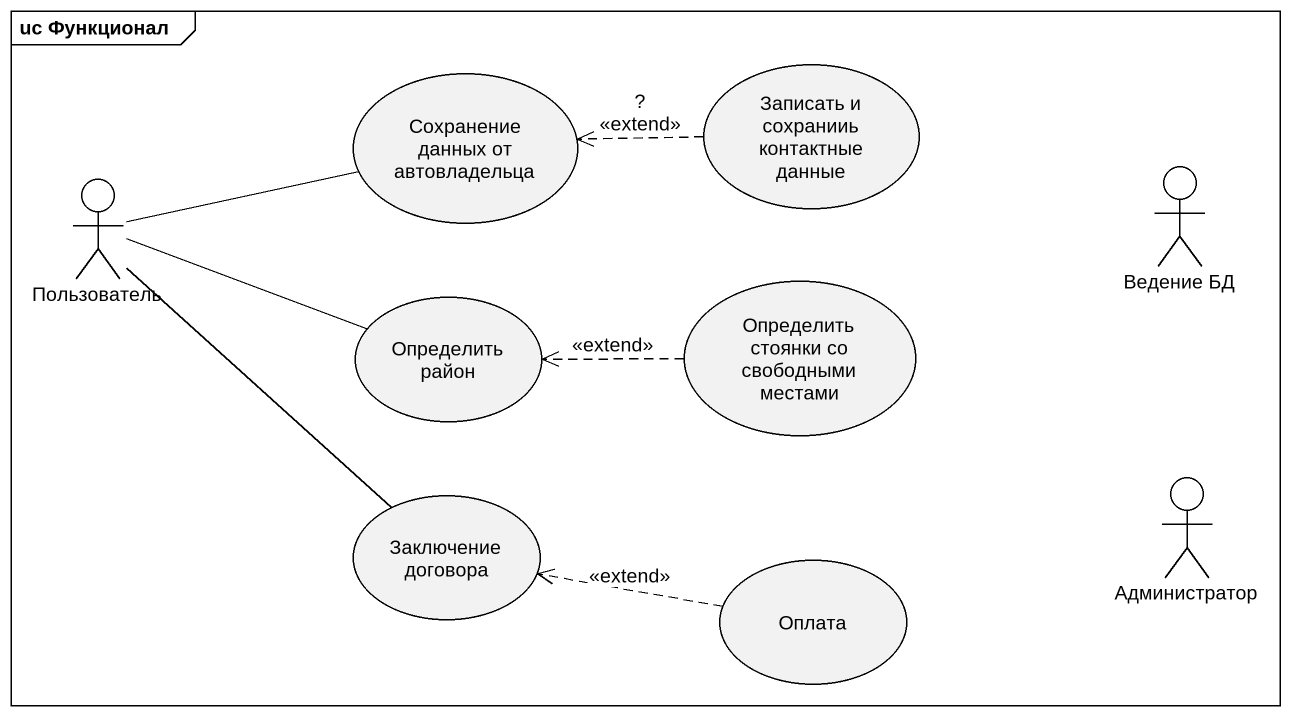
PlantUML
@startuml
mainframe uc Функционал
usecase "Сохранение данных от автовладельца" as Сохранение_данных_от
usecase "Записать и сохранииь контактные данные" as Записать_и_сохранииь
actor Пользователь
actor "Ведение БД" as Ведение_БД
usecase "Определить район" as Определить_район
usecase "Определить стоянки со свободными местами" as Определить_стоянки_со
usecase "Заключение договора" as Заключение_договора
actor Администратор
usecase Оплата
Записать_и_сохранииь .left.> Сохранение_данных_от : ?\n<<extend>>
Пользователь -right- Сохранение_данных_от
Пользователь -right- Определить_район
Пользователь -- Заключение_договора
Определить_стоянки_со .left.> Определить_район : <<extend>>
Оплата .left.> Заключение_договора : <<extend>>
@enduml
